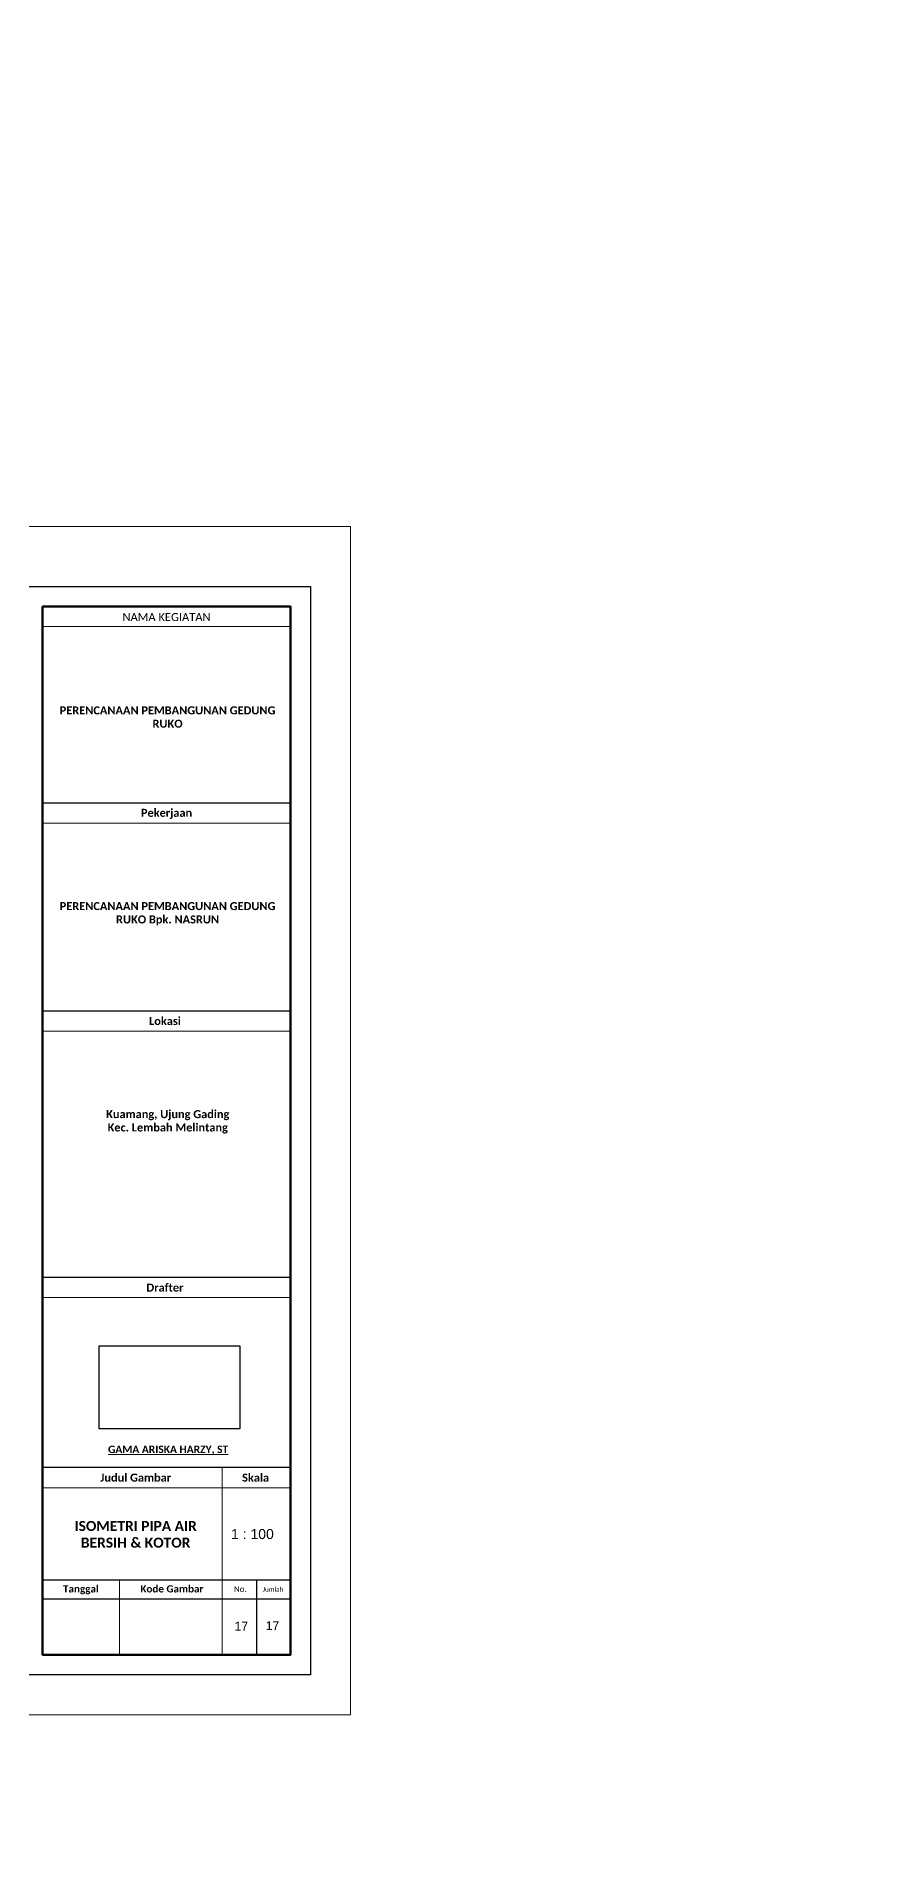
# Model space of a CAD drawing. Header units: centimetres. Extents: x -377343 to 693706, y 194584 to 813780.
# Drawn here: x 210464 to 212721, y 497226 to 502107 of the extents above; entities that cross this region are included whole.
import ezdxf

# ---------------------------------------------------------------- set-up
doc = ezdxf.new("R2010")
doc.units = ezdxf.units.CM
for name, color, linetype, lineweight in [('a. line t', 7, 'Continuous', 50), ('Kertas', 252, 'Continuous', 20), ('Legenda', 252, 'Continuous', 20)]:
    doc.layers.add(name, color=color, linetype=linetype, lineweight=lineweight)
doc.layers.add('PIPA', color=11, linetype='Continuous')
doc.styles.get("Standard").update_dxf_attribs({"font": 'arial.ttf'})
picture_1 = doc.add_image_def('image1.jpg', size_in_pixel=(603, 1024))

msp = doc.modelspace()

# ---------------------------------------------------------------- linework, layer by layer
at = {"layer": 'Kertas'}
msp.add_lwpolyline([(206862.782, 500796.755), (211303.536, 500796.755), (211303.536, 497618.673), (206862.782, 497618.673)], close=True, dxfattribs=at)
at = {"layer": 'Legenda', "color": 1, "lineweight": 20}
for p, q in [((211143.027, 500529.24), (210479.589, 500529.24)), ((211143.027, 500003.26), (210479.589, 500003.26)), ((211143.607, 499446.651), (210480.169, 499446.651)), ((211143.607, 498734.449), (210480.169, 498734.449)), ((210960.328, 498279.459), (210960.328, 497779.182)), ((210479.589, 498225.956), (211143.027, 498225.956)), ((210685.301, 497978.319), (210685.301, 497779.182))]:
    msp.add_line(p, q, dxfattribs=at)
at = {"layer": 'Legenda', "color": 1, "lineweight": 30}
for p, q in [((211143.027, 500056.763), (210479.589, 500056.763)), ((211143.607, 499500.154), (210480.169, 499500.154)), ((211143.607, 498787.952), (210480.169, 498787.952)), ((211143.027, 498279.459), (210479.589, 498279.459)), ((211143.027, 497978.319), (210479.589, 497978.319)), ((211051.678, 497978.319), (211051.678, 497779.182)), ((211143.027, 497927.76), (210479.589, 497927.76))]:
    msp.add_line(p, q, dxfattribs=at)
at = {"layer": 'Legenda', "color": 5, "lineweight": 30}
msp.add_lwpolyline([(207023.291, 500636.246), (211196.53, 500636.246), (211196.53, 497725.679), (207023.291, 497725.679)], close=True, dxfattribs=at)
at = {"layer": 'Legenda', "color": 1, "lineweight": 50}
msp.add_lwpolyline([(210479.589, 500582.743), (211143.027, 500582.743), (211143.027, 497779.182), (210479.589, 497779.182)], close=True, dxfattribs=at)
at = {"layer": 'PIPA', "lineweight": 35, "extrusion": (0, 0.816497, 0.57735), "elevation": 193451.324}
msp.add_lwpolyline([(-421704.212, -325591.681), (-159560.265, -63447.734), (377343.333, -600351.331), (-158232.47, -1135927.133), (-693706.405, -600453.199), (-454216.825, -360963.619)], dxfattribs=at)

# ---------------------------------------------------------------- texts
at = {"layer": 'a. line t', "color": 2}
for s, height, p in [('1 : 100', 26.7515, (210983.922, 498088.547)), ('17', 23.4076, (210993.069, 497843.922)), ('17', 23.4076, (211076.549, 497845.229))]:
    msp.add_text(s, height=height, dxfattribs=at).set_placement(p)
at = {"layer": 'a. line t', "color": 2, "lineweight": 20, "attachment_point": 5}
for s, insert, char_height, width in [('{\\fCandara|b0|i0|c0|p34;NAMA KEGIATAN}', (210811.308, 500554.501), 21.40123, 663.43798), ('{\\fCandara|b1|i0|c0|p34;PERENCANAAN PEMBANGUNAN GEDUNG RUKO}', (210814.027, 500287.002), 21.40123, 580.11409), ('{\\fCandara|b1|i0|c0|p34;Pekerjaan}', (210811.308, 500028.2), 21.40123, 663.43798), ('{\\fCandara|b1|i0|c0|p34;PERENCANAAN PEMBANGUNAN GEDUNG RUKO Bpk. NASRUN}', (210814.027, 499761.023), 21.40123, 580.11409), ('{\\fCandara|b1|i0|c0|p34;Lokasi}', (210807.051, 499473.989), 21.40123, 663.43798), ('{\\fCandara|b1|i0|c0|p34;Kuamang, Ujung Gading\\PKec. Lembah Melintang}', (210814.607, 499204.413), 21.40123, 580.11409), ('{\\fCandara|b1|i0|c0|p34;Drafter}', (210807.051, 498760.998), 21.40123, 663.43798), ('{\\fCandara|b1|i0|c0|p34;\\LGAMA ARISKA HARZY, ST}', (210815.566, 498326.434), 19.87016, 745.3439), ('{\\fCandara|b1|i0|c0|p34;Judul Gambar}', (210728.934, 498252.707), 21.40123, 438.72511), ('{\\fCandara|b1|i0|c0|p34;Skala}', (211049.409, 498252.707), 21.40123, 224.71286)]:
    msp.add_mtext(s, dxfattribs=dict(at, insert=insert, char_height=char_height, width=width))
at = {"layer": 'a. line t', "color": 2, "lineweight": 15, "insert": (210728.734, 498101.048), "char_height": 26.75153, "width": 362.88932, "attachment_point": 5}
msp.add_mtext('{\\fCandara|b1|i0|c0|p34;ISOMETRI PIPA AIR BERSIH & KOTOR}', dxfattribs=at)
at = {"layer": 'a. line t', "color": 2, "attachment_point": 1}
for s, insert, char_height, width in [('{\\fCandara|b1|i0|c0|p34;Tanggal}', (210534.587, 497964.948), 19.2611, 336.99008), ('{\\fCandara|b1|i0|c0|p34;Kode Gambar}', (210741.313, 497964.948), 19.2611, 336.99008), ('{\\fCandara|b0|i0|c0|p34;No.}', (210991.703, 497962.45), 15.40888, 32.72331), ('{\\fCandara|b0|i0|c0|p34;Jumlah}', (211068.502, 497960.076), 12.32711, 58.56496)]:
    msp.add_mtext(s, dxfattribs=dict(at, insert=insert, char_height=char_height, width=width))

# ---------------------------------------------------------------- pictures from other files: only their frames are drawn
image = msp.add_image(picture_1, insert=(211007.703, 498383.065), size_in_units=(221.887, 376.804), rotation=90)
image.dxf.flags = 15

doc.saveas('drawing.dxf')
